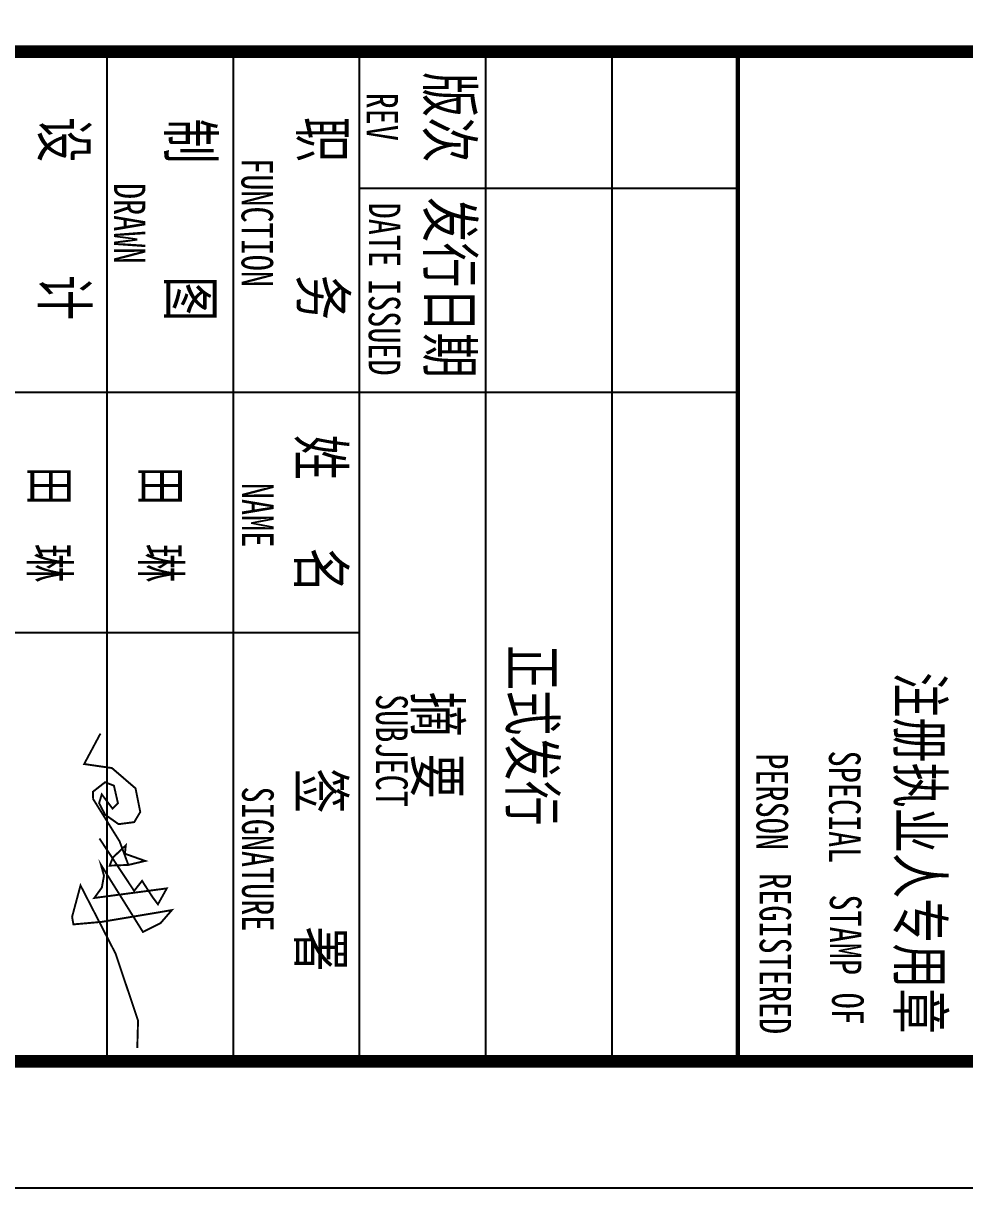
# Model space of a CAD drawing. Extents: x 174641 to 414490, y 73126 to 493158.
# Drawn here: x 373428 to 380887, y 171989 to 181213 of the extents above; entities that cross this region are included whole.
import ezdxf

# ---------------------------------------------------------------- set-up
doc = ezdxf.new("R2010")
doc.units = 0
doc.header["$LTSCALE"] = 1000
doc.header["$MEASUREMENT"] = 0
doc.layers.add('PUB_TITLE', color=7, linetype='Continuous')
doc.layers.add('TWT_TITLE', color=7, linetype='Continuous')
doc.styles.add('-宋体', font='', dxfattribs={"width": 0.8})
doc.styles.get('-宋体').set_extended_font_data('SimSun')

# ---------------------------------------------------------------- blocks, each defined once
blk = doc.blocks.new('田琳')
at = {"const_width": 20}
for points in [[(38170, 43531), (38717, 43893), (38612, 43976), (38783, 44086), (38857, 44142), (38691, 44234), (38791, 43477), (38682, 43556), (38559, 43578), (38445, 43547), (39146, 43985), (39054, 44169), (38918, 44287), (39041, 43552), (39067, 43259), (38988, 43245), (38660, 43333), (39372, 43699), (40071, 43934), (40071, 43934), (40359, 43926)], [(37074, 43541), (37392, 43371), (37434, 43661), (37646, 43908), (37893, 43957), (37999, 43894), (38020, 43731), (37921, 43590), (37801, 43527), (37709, 43555), (37858, 43668), (37801, 43724), (37618, 43682), (37582, 43590), (37681, 43463), (37758, 43465), (38199, 43741), (38446, 43833), (38404, 44009), (38329, 43797), (38241, 43806), (38370, 43670), (38453, 43638), (38446, 43833)]]:
    blk.add_lwpolyline(points, dxfattribs=at)

msp = doc.modelspace()

# ---------------------------------------------------------------- linework, layer by layer
for p, q in [((356089.8, 180989), (413489.8, 180989)), ((374090.2, 180989), (374090.2, 172989)), ((375090.2, 180989), (375090.2, 172989)), ((376090.2, 180989), (376090.2, 172989)), ((377090.2, 180989), (377090.2, 172989)), ((378090.2, 180989), (378090.2, 172989)), ((379090.2, 180989), (379090.2, 172989)), ((376090.2, 179907.7), (379090.2, 179907.7)), ((379090.2, 178289), (367090.2, 178289)), ((376090.2, 176384.5), (367060.8, 176384.5))]:
    msp.add_line(p, q)
at = {"const_width": 34}
msp.add_lwpolyline([(379090.2, 180989), (379090.2, 172989)], dxfattribs=at)
at = {"layer": 'PUB_TITLE', "const_width": 100}
msp.add_lwpolyline([(413489.8, 180989), (413489.8, 172989), (356090.2, 172989), (356090.2, 180989)], close=True, dxfattribs=at)
at = {"layer": 'TWT_TITLE'}
msp.add_lwpolyline([(355090.2, 256089), (355090.2, 171989), (414490.2, 171989), (414490.2, 256089)], close=True, dxfattribs=at)
at = {"layer": 'TWT_TITLE', "const_width": 100}
msp.add_lwpolyline([(356090.2, 253589), (356090.2, 172989), (413490.2, 172989), (413490.2, 253589)], close=True, dxfattribs=at)

# ---------------------------------------------------------------- block references
at = {"xscale": 0.7584191996138543, "yscale": 0.758419199672062, "zscale": 0.7584191996528531, "rotation": 270}
msp.add_blockref('田琳', (341016.7, 203704, 0), dxfattribs=at)

# ---------------------------------------------------------------- texts
at = {"style": '-宋体', "width": 0.75}
for s, height, p in [('版次', 350, (376631.4, 180827)), ('REV', 250, (376147.4, 180663.7)), ('设     计', 350, (373579.1, 180469.7)), ('制     图', 350, (374580, 180459.5)), ('职     务', 350, (375626.8, 180471.8)), ('FUNCTION', 250, (375156.9, 180144.7)), ('DRAWN', 250, (374146, 179947.8)), ('发行日期', 350, (376634.5, 179836.1)), ('DATE', 250, (376166.4, 179792.2)), ('ISSUED', 250, (376164.7, 179187.7)), ('姓   名', 350, (375611.5, 177953.8)), ('田  琳', 300, (373488.2, 177702.7)), ('田  琳', 300, (374368.9, 177702.7)), ('NAME', 250, (375160.7, 177572.6)), ('正式发行', 350, (377286.5, 176288.7)), ('注册执业人专用章', 350, (380359.1, 176073.1)), ('摘', 350, (376534.5, 175917.1)), ('SUBJECT', 250, (376223.3, 175899.2)), ('要', 350, (376534.5, 175429)), ('PERSON', 250, (379237.1, 175430.2)), ('SPECIAL', 250, (379811.3, 175451.7)), ('签     署', 350, (375610.6, 175311)), ('SIGNATURE', 250, (375161.7, 175166.7)), ('REGISTERED', 250, (379261.7, 174480.9)), ('STAMP', 250, (379818.6, 174312)), ('OF', 250, (379836, 173534.1))]:
    msp.add_text(s, height=height, rotation=270, dxfattribs=at).set_placement(p)

doc.saveas('drawing.dxf')
